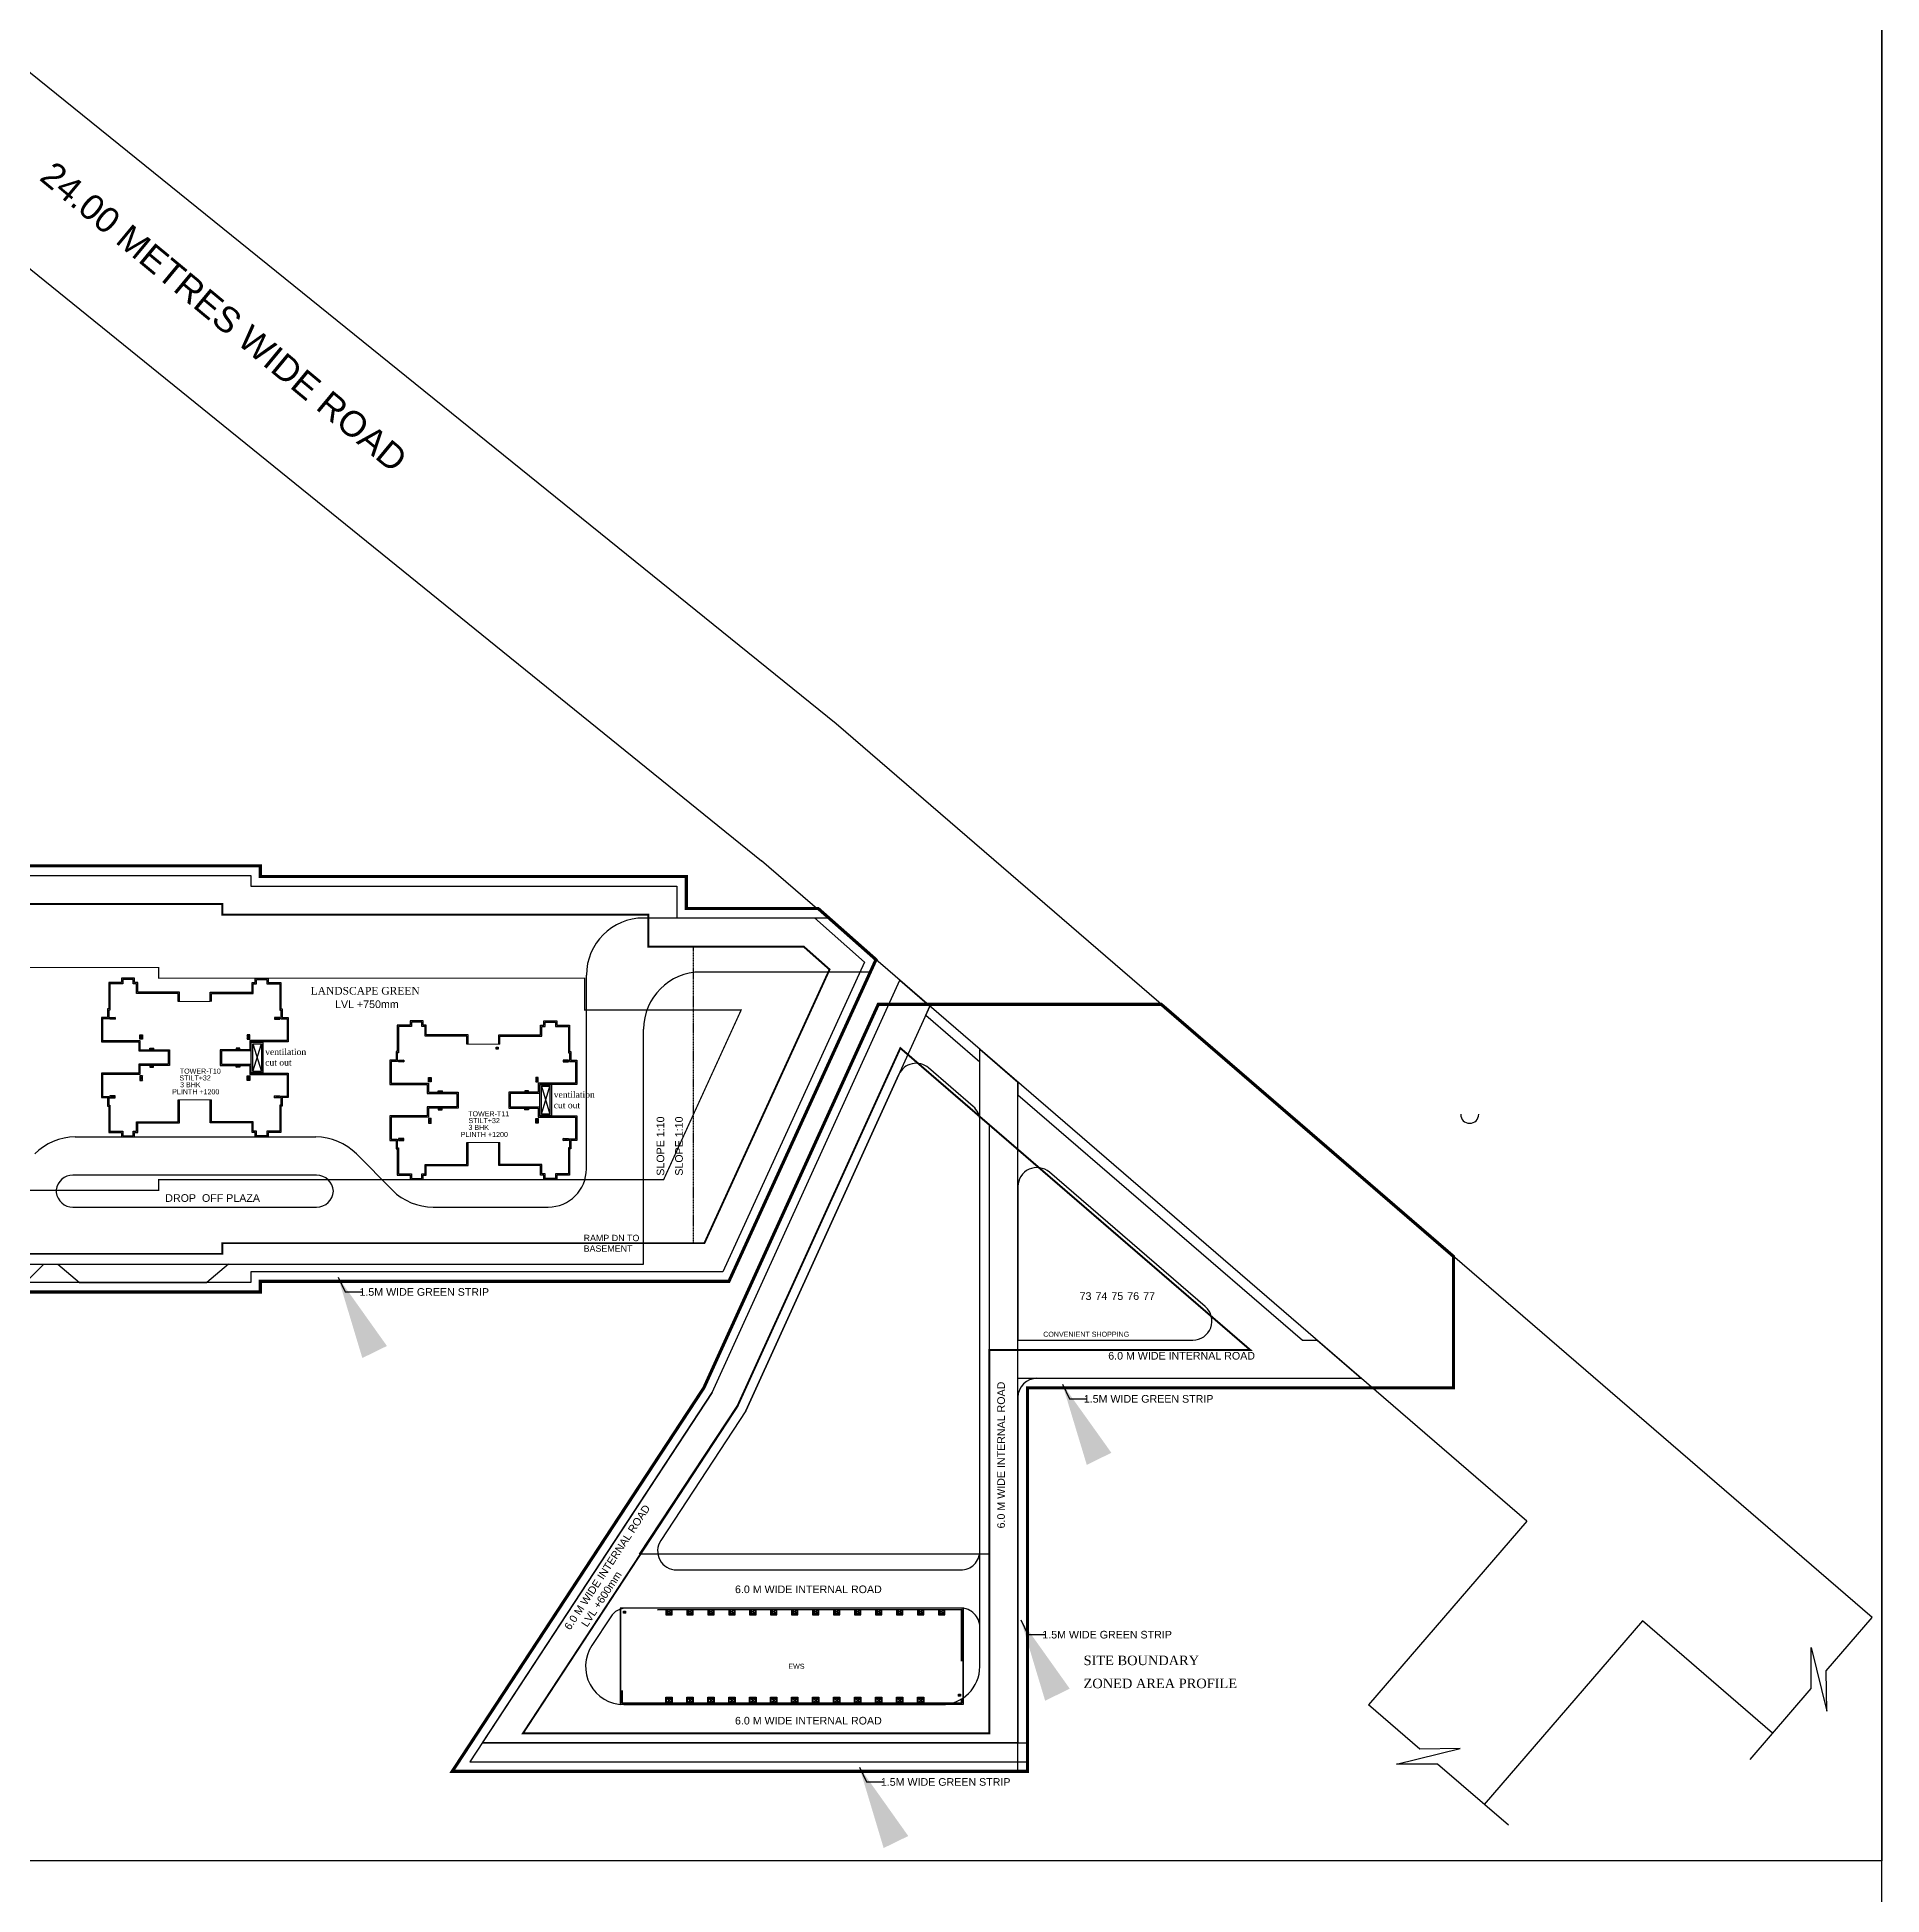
# Model space of a CAD drawing. Header units: millimetres. Extents: x 2061841 to 105821645, y -77612 to 48520811.
# Drawn here: x 105590757 to 105597401, y 48453872 to 48460561 of the extents above; entities that cross this region are included whole.
import ezdxf

# ---------------------------------------------------------------- set-up
doc = ezdxf.new("R2010")
doc.units = ezdxf.units.MM
doc.header["$LTSCALE"] = 10
doc.header["$MEASUREMENT"] = 0
for name, pattern in [('CENTER', [2, 1.25, -0.25, 0.25, -0.25]), ('DASHDOT', [1, 0.5, -0.25, 0, -0.25]), ('HIDDEN', [0.375, 0.25, -0.125])]:
    doc.linetypes.add(name, pattern=pattern)
for name, color, linetype in [('AC-GRND', 1, 'Continuous'), ('BORDER', 5, 'Continuous'), ('DIM', 8, 'Continuous'), ('S-OPENING', 6, 'Continuous'), ('SHEET-TEXT', 7, 'Continuous')]:
    doc.layers.add(name, color=color, linetype=linetype)
doc.layers.add('S-STRCOL HATCH', color=33, linetype='Continuous', lineweight=9)
doc.styles.add('ARIAL', font='arial.ttf')
doc.styles.add('Century', font='swiss.ttf')
doc.styles.add('DIM', font='arial.ttf')
doc.styles.add('Times', font='times.ttf')
doc.dimstyles.new('Dim-0300', dxfattribs={"dimscale": 300, "dimtxt": 1.5, "dimasz": 1, "dimexe": 0.75, "dimexo": 0.5, "dimgap": 0.75, "dimtad": 1, "dimdec": 0, "dimzin": 1, "dimdsep": 46, "dimtxsty": 'DIM', "dimblk": 'ARCHTICK', "dimcen": 2, "dimdle": 0.75, "dimclrd": 54, "dimclre": 54, "dimclrt": 256, "dimazin": 2, "dimtfac": 1, "dimtdec": 0, "dimtix": 1, "dimtmove": 0, "dimatfit": 3, "dimfxl": 1, "dimlwd": -1, "dimlwe": -1, "dimarcsym": 0})

# ---------------------------------------------------------------- blocks, each defined once
blk = doc.blocks.new('_ArchTick')
at = {"color": 0, "linetype": 'ByBlock', "const_width": 0.15}
blk.add_lwpolyline([(-0.5, -0.5), (0.5, 0.5)], dxfattribs=at)
blk = doc.blocks.new('A$C82ecaa04')
at = {"layer": 'AC-GRND', "color": 2, "linetype": 'HIDDEN', "ltscale": 5}
blk.add_lwpolyline([(91225, -240684), (225330, -240684), (225330, -242360), (292382, -242360), (292382, -247425), (299453, -247388), (299453, -294059), (225330, -294059), (225330, -295735), (47713, -295734)], dxfattribs=at)
blk = doc.blocks.new('TOWER-A TYPICAL FLOOR FRAMING PLAN N')
at = {"layer": 'SHEET-TEXT'}
h = blk.add_hatch(color=256, dxfattribs=at)
edge = h.paths.add_edge_path()
edge.add_arc((102829414, 48554935.2), 0.801, 92.48721, 182.48721)
edge.add_ellipse((102829414, 48554935.2), major_axis=(0.541, 0.59), ratio=1, start_angle=135, end_angle=212.21748)
edge.add_arc((102829413.9, 48554934.8), 0.392, 265.54161, 422.83696)
edge.add_arc((102829414.3, 48554935.6), 0.503, 128.57536, 244.9907, ccw=False)
h = blk.add_hatch(color=256, dxfattribs=at)
edge = h.paths.add_edge_path()
edge.add_arc((102829871.8, 48552904.1), 0.801, 92.48721, 182.48721)
edge.add_ellipse((102829871.8, 48552904.1), major_axis=(0.541, 0.59), ratio=1, start_angle=135, end_angle=212.21748)
edge.add_arc((102829871.7, 48552903.7), 0.392, 265.54161, 422.83696)
edge.add_arc((102829872.1, 48552904.5), 0.503, 128.57536, 244.9907, ccw=False)
h = blk.add_hatch(color=256, dxfattribs=at)
edge = h.paths.add_edge_path()
edge.add_arc((102831079.3, 48552605.1), 0.801, 272.48721, 362.48721)
edge.add_ellipse((102831079.3, 48552605.1), major_axis=(-0.541, -0.59), ratio=1, start_angle=135, end_angle=212.21748)
edge.add_arc((102831079.4, 48552605.5), 0.392, 85.54161, 242.83696)
edge.add_arc((102831079, 48552604.6), 0.503, -51.42464, 64.9907, ccw=False)
at = {"layer": 'BORDER', "elevation": 101.1}
blk.add_lwpolyline([(102750300.6, 48502974.5), (102834400.6, 48502974.5), (102834400.6, 48562374.5), (102750300.6, 48562374.5)], close=True, dxfattribs=at)
at = {"layer": 'BORDER', "color": 5, "elevation": 101.1}
blk.add_lwpolyline([(102822900.6, 48561107.5), (102834400.6, 48561107.5), (102834400.6, 48552009), (102822900.6, 48552009)], close=True, dxfattribs=at)
at = {"layer": 'DIM'}
for p, q in [((102834200.5, 48552693.3, 101.1), (102834365.5, 48552885, 101.1)), ((102833055.7, 48552137.3, 101.1), (102832800.5, 48552356.9, 101.1))]:
    blk.add_line(p, q, dxfattribs=at)
at = {"layer": 'S-STRCOL HATCH'}
for p, q in [((102828265.5, 48555102.9, 101.1), (102828380, 48555102.9, 101.1)), ((102829423.9, 48554949.3, 101.1), (102829304.9, 48554949.3, 101.1)), ((102828384.5, 48554749.4, 101.1), (102828265.5, 48554749.4, 101.1)), ((102829304.9, 48554595.7, 101.1), (102829423.9, 48554595.7, 101.1))]:
    blk.add_line(p, q, dxfattribs=at)
at = {"layer": 'SHEET-TEXT', "color": 8}
for p, q in [((102829941.2, 48555404.1, 101.1), (102830604.2, 48555404.1, 101.1)), ((102829735.3, 48554500.3, 101.1), (102829735.3, 48555198.1, 101.1)), ((102830147.2, 48555209.6, 101.1), (102830752.7, 48555209.6, 101.1)), ((102830147.2, 48555209.6, 101.1), (102830752.7, 48555209.6, 101.1)), ((102830188.4, 48553695.7, 101.1), (102830863.7, 48555180.2, 101.1)), ((102830188.4, 48553695.7, 101.1), (102830863.7, 48555180.2, 101.1)), ((102830863.7, 48555180.2, 101.1), (102830972, 48555086.8, 101.1)), ((102830972, 48555086.8, 101.1), (102830309, 48553629.2, 101.1)), ((102830786.4, 48555093.2, 101.1), (102830964.6, 48555093.2, 101.1)), ((102830957.2, 48555054.2, 101.1), (102830972, 48555086.8, 101.1)), ((102830957.2, 48555054.2, 101.1), (102831151.9, 48554886.3, 101.1)), ((102830957.2, 48555054.2, 101.1), (102831151.9, 48554886.3, 101.1)), ((102829941.2, 48554157.1, 101.1), (102829941.2, 48555003.6, 101.1)), ((102831151.9, 48554886.3, 101.1), (102831151.9, 48554931.6, 101.1)), ((102831151.9, 48554931.6, 101.1), (102831289.2, 48554813.2, 101.1)), ((102831151.9, 48552709, 101.1), (102831151.9, 48554931.6, 101.1)), ((102830860, 48554840.6, 101.1), (102830309, 48553629.2, 101.1)), ((102830309, 48553629.2, 101.1), (102830860, 48554840.6, 101.1)), ((102831128.1, 48554725.5, 101.1), (102830967.4, 48554864.2, 101.1)), ((102831289.2, 48554813.2, 101.1), (102831289.2, 48554767.8, 101.1)), ((102831289.2, 48552331.4, 101.1), (102831289.2, 48554813.2, 101.1)), ((102831289.2, 48554767.8, 101.1), (102832314, 48553883.9, 101.1)), ((102827894.4, 48554615.5, 101.1), (102828760.8, 48554615.5, 101.1)), ((102828907, 48554554.6, 101.1), (102829036.7, 48554423.9, 101.1)), ((102829182.9, 48554363, 101.1), (102829598, 48554363, 101.1)), ((102825177.5, 48554157.1, 101.1), (102828446, 48554157.1, 101.1)), ((102827780.8, 48554157.1, 101.1), (102827715.6, 48554091.8, 101.1)), ((102827780.8, 48554157.1, 101.1), (102827831.8, 48554157.1, 101.1)), ((102827831.8, 48554157.1, 101.1), (102827910.1, 48554091.8, 101.1)), ((102828446, 48554157.1, 101.1), (102828367.7, 48554091.8, 101.1)), ((102828446, 48554157.1, 101.1), (102829941.2, 48554157.1, 101.1)), ((102827910.1, 48554091.8, 101.1), (102828367.7, 48554091.8, 101.1)), ((102832314, 48553883.9, 101.1), (102832366.5, 48553883.9, 101.1)), ((102832366.5, 48553883.9, 101.1), (102832525.7, 48553746.6, 101.1)), ((102831289.2, 48553746.6, 101.1), (102832525.7, 48553746.6, 101.1)), ((102831357.9, 48553746.6, 101.1), (102832525.7, 48553746.6, 101.1)), ((102830188.4, 48553695.7, 101.1), (102829315.8, 48552365.8, 101.1)), ((102829360.8, 48552434.4, 101.1), (102830188.4, 48553695.7, 101.1)), ((102831289.2, 48553678, 101.1), (102831289.2, 48552434.4, 101.1)), ((102829869.4, 48552571.7, 101.1), (102831014.7, 48552571.7, 101.1)), ((102829869.4, 48552571.7, 101.1), (102831014.7, 48552571.7, 101.1)), ((102831289.2, 48552434.4, 101.1), (102829360.8, 48552434.4, 101.1)), ((102829360.8, 48552434.4, 101.1), (102831323.6, 48552434.4, 101.1)), ((102829315.8, 48552365.8, 101.1), (102831323.4, 48552365.7, 101.1)), ((102829252.2, 48552331.4, 101.1), (102831323.4, 48552331.4, 101.1))]:
    blk.add_line(p, q, dxfattribs=at)
at = {"layer": 'SHEET-TEXT', "ltscale": 50}
for p, q in [((102828019.3, 48555046.2, 101.1), (102828038.4, 48555039.3, 101.1)), ((102828038.4, 48555046.2, 101.1), (102828019.3, 48555039.3, 101.1)), ((102828630.7, 48555046.2, 101.1), (102828611.6, 48555039.3, 101.1)), ((102828611.6, 48555046.2, 101.1), (102828630.7, 48555039.3, 101.1)), ((102828136.6, 48554967.2, 101.1), (102828127.4, 48554983.8, 101.1)), ((102828127.4, 48554967.2, 101.1), (102828136.6, 48554983.8, 101.1)), ((102828513.5, 48554967.2, 101.1), (102828522.6, 48554983.8, 101.1)), ((102828522.6, 48554967.2, 101.1), (102828513.5, 48554983.8, 101.1)), ((102828162.6, 48554935.7, 101.1), (102828176.3, 48554931.1, 101.1)), ((102828176.3, 48554935.7, 101.1), (102828162.6, 48554931.1, 101.1)), ((102828487.5, 48554935.7, 101.1), (102828473.8, 48554931.1, 101.1)), ((102828473.8, 48554935.7, 101.1), (102828487.5, 48554931.1, 101.1)), ((102828162.6, 48554867.5, 101.1), (102828176.3, 48554872.1, 101.1)), ((102828176.3, 48554867.5, 101.1), (102828162.6, 48554872.1, 101.1)), ((102828487.5, 48554867.5, 101.1), (102828473.8, 48554872.1, 101.1)), ((102828473.8, 48554867.5, 101.1), (102828487.5, 48554872.1, 101.1)), ((102829058.6, 48554892.5, 101.1), (102829077.8, 48554885.7, 101.1)), ((102829077.8, 48554892.5, 101.1), (102829058.6, 48554885.7, 101.1)), ((102829670.1, 48554892.5, 101.1), (102829651, 48554885.7, 101.1)), ((102829651, 48554892.5, 101.1), (102829670.1, 48554885.7, 101.1)), ((102828136.6, 48554835.9, 101.1), (102828127.4, 48554819.3, 101.1)), ((102828127.4, 48554835.9, 101.1), (102828136.6, 48554819.3, 101.1)), ((102828513.5, 48554835.9, 101.1), (102828522.6, 48554819.3, 101.1)), ((102828522.6, 48554835.9, 101.1), (102828513.5, 48554819.3, 101.1)), ((102829175.9, 48554813.6, 101.1), (102829166.8, 48554830.2, 101.1)), ((102829166.8, 48554813.6, 101.1), (102829175.9, 48554830.2, 101.1)), ((102829201.9, 48554782, 101.1), (102829215.6, 48554777.4, 101.1)), ((102829215.6, 48554782, 101.1), (102829201.9, 48554777.4, 101.1)), ((102829526.8, 48554782, 101.1), (102829513.1, 48554777.4, 101.1)), ((102829513.1, 48554782, 101.1), (102829526.8, 48554777.4, 101.1)), ((102829552.8, 48554813.6, 101.1), (102829561.9, 48554830.2, 101.1)), ((102829561.9, 48554813.6, 101.1), (102829552.8, 48554830.2, 101.1)), ((102828019.3, 48554757, 101.1), (102828038.4, 48554763.8, 101.1)), ((102828038.4, 48554757, 101.1), (102828019.3, 48554763.8, 101.1)), ((102828630.7, 48554757, 101.1), (102828611.6, 48554763.8, 101.1)), ((102828611.6, 48554757, 101.1), (102828630.7, 48554763.8, 101.1)), ((102829201.9, 48554713.8, 101.1), (102829215.6, 48554718.4, 101.1)), ((102829215.6, 48554713.8, 101.1), (102829201.9, 48554718.4, 101.1)), ((102829526.8, 48554713.8, 101.1), (102829513.1, 48554718.4, 101.1)), ((102829513.1, 48554713.8, 101.1), (102829526.8, 48554718.4, 101.1)), ((102829175.9, 48554682.2, 101.1), (102829166.8, 48554665.6, 101.1)), ((102829166.8, 48554682.2, 101.1), (102829175.9, 48554665.6, 101.1)), ((102829552.8, 48554682.2, 101.1), (102829561.9, 48554665.6, 101.1)), ((102829561.9, 48554682.2, 101.1), (102829552.8, 48554665.6, 101.1)), ((102829058.6, 48554603.3, 101.1), (102829077.8, 48554610.2, 101.1)), ((102829077.8, 48554603.3, 101.1), (102829058.6, 48554610.2, 101.1)), ((102829670.1, 48554603.3, 101.1), (102829651, 48554610.2, 101.1)), ((102829651, 48554603.3, 101.1), (102829670.1, 48554610.2, 101.1)), ((102830023.4, 48552913.3, 101.1), (102830041.7, 48552899.4, 101.1)), ((102830041.7, 48552913.3, 101.1), (102830023.4, 48552899.4, 101.1)), ((102830098.9, 48552913.3, 101.1), (102830117.2, 48552899.4, 101.1)), ((102830117.2, 48552913.3, 101.1), (102830098.9, 48552899.4, 101.1)), ((102830174.4, 48552913.3, 101.1), (102830192.7, 48552899.4, 101.1)), ((102830192.7, 48552913.3, 101.1), (102830174.4, 48552899.4, 101.1)), ((102830249.9, 48552913.3, 101.1), (102830268.2, 48552899.4, 101.1)), ((102830268.2, 48552913.3, 101.1), (102830249.9, 48552899.4, 101.1)), ((102830325.4, 48552913.3, 101.1), (102830343.7, 48552899.4, 101.1)), ((102830343.7, 48552913.3, 101.1), (102830325.4, 48552899.4, 101.1)), ((102830400.9, 48552913.3, 101.1), (102830419.2, 48552899.4, 101.1)), ((102830419.2, 48552913.3, 101.1), (102830400.9, 48552899.4, 101.1)), ((102830476.4, 48552913.3, 101.1), (102830494.7, 48552899.4, 101.1)), ((102830494.7, 48552913.3, 101.1), (102830476.4, 48552899.4, 101.1)), ((102830551.9, 48552913.3, 101.1), (102830570.2, 48552899.4, 101.1)), ((102830570.2, 48552913.3, 101.1), (102830551.9, 48552899.4, 101.1)), ((102830627.5, 48552913.3, 101.1), (102830645.8, 48552899.4, 101.1)), ((102830645.8, 48552913.3, 101.1), (102830627.5, 48552899.4, 101.1)), ((102830703, 48552913.3, 101.1), (102830721.3, 48552899.4, 101.1)), ((102830721.3, 48552913.3, 101.1), (102830703, 48552899.4, 101.1)), ((102830778.5, 48552913.3, 101.1), (102830796.8, 48552899.4, 101.1)), ((102830796.8, 48552913.3, 101.1), (102830778.5, 48552899.4, 101.1)), ((102830854, 48552913.3, 101.1), (102830872.3, 48552899.4, 101.1)), ((102830872.3, 48552913.3, 101.1), (102830854, 48552899.4, 101.1)), ((102830929.5, 48552913.3, 101.1), (102830947.8, 48552899.4, 101.1)), ((102830947.8, 48552913.3, 101.1), (102830929.5, 48552899.4, 101.1)), ((102831005, 48552913.3, 101.1), (102831023.3, 48552899.4, 101.1)), ((102831023.3, 48552913.3, 101.1), (102831005, 48552899.4, 101.1)), ((102830023.4, 48552579.7, 101.1), (102830041.7, 48552593.6, 101.1)), ((102830041.7, 48552579.7, 101.1), (102830023.4, 48552593.6, 101.1)), ((102830098.9, 48552579.7, 101.1), (102830117.2, 48552593.6, 101.1)), ((102830117.2, 48552579.7, 101.1), (102830098.9, 48552593.6, 101.1)), ((102830174.4, 48552579.7, 101.1), (102830192.7, 48552593.6, 101.1)), ((102830192.7, 48552579.7, 101.1), (102830174.4, 48552593.6, 101.1)), ((102830249.9, 48552579.7, 101.1), (102830268.2, 48552593.6, 101.1)), ((102830268.2, 48552579.7, 101.1), (102830249.9, 48552593.6, 101.1)), ((102830325.4, 48552579.7, 101.1), (102830343.7, 48552593.6, 101.1)), ((102830343.7, 48552579.7, 101.1), (102830325.4, 48552593.6, 101.1)), ((102830400.9, 48552579.7, 101.1), (102830419.2, 48552593.6, 101.1)), ((102830419.2, 48552579.7, 101.1), (102830400.9, 48552593.6, 101.1)), ((102830476.4, 48552579.7, 101.1), (102830494.7, 48552593.6, 101.1)), ((102830494.7, 48552579.7, 101.1), (102830476.4, 48552593.6, 101.1)), ((102830551.9, 48552579.7, 101.1), (102830570.2, 48552593.6, 101.1)), ((102830570.2, 48552579.7, 101.1), (102830551.9, 48552593.6, 101.1)), ((102830627.5, 48552579.7, 101.1), (102830645.8, 48552593.6, 101.1)), ((102830645.8, 48552579.7, 101.1), (102830627.5, 48552593.6, 101.1)), ((102830703, 48552579.7, 101.1), (102830721.3, 48552593.6, 101.1)), ((102830721.3, 48552579.7, 101.1), (102830703, 48552593.6, 101.1)), ((102830778.5, 48552579.7, 101.1), (102830796.8, 48552593.6, 101.1)), ((102830796.8, 48552579.7, 101.1), (102830778.5, 48552593.6, 101.1)), ((102830854, 48552579.7, 101.1), (102830872.3, 48552593.6, 101.1)), ((102830872.3, 48552579.7, 101.1), (102830854, 48552593.6, 101.1)), ((102830929.5, 48552579.7, 101.1), (102830947.8, 48552593.6, 101.1)), ((102830947.8, 48552579.7, 101.1), (102830929.5, 48552593.6, 101.1))]:
    blk.add_line(p, q, dxfattribs=at)
at = {"layer": 'SHEET-TEXT'}
for p, q in [((102828533.6, 48554851.3, 101.1), (102828564.6, 48554951.5, 101.1)), ((102828533.6, 48554951.5, 101.1), (102828564.6, 48554851.3, 101.1)), ((102829410.4, 48554931.6, 101.1), (102829410.4, 48554938.8, 101.1)), ((102829410.4, 48554938.8, 101.1), (102829417.7, 48554938.8, 101.1)), ((102829410.4, 48554938.8, 101.1), (102829413.4, 48554935.8, 101.1)), ((102829413.4, 48554934.5, 101.1), (102829410.4, 48554931.6, 101.1)), ((102829417.7, 48554931.6, 101.1), (102829410.4, 48554931.6, 101.1)), ((102829417.7, 48554938.8, 101.1), (102829414.7, 48554935.8, 101.1)), ((102829414.7, 48554934.5, 101.1), (102829417.7, 48554931.6, 101.1)), ((102829417.7, 48554938.8, 101.1), (102829417.7, 48554931.6, 101.1)), ((102829572.9, 48554697.6, 101.1), (102829603.9, 48554797.9, 101.1)), ((102829572.9, 48554797.9, 101.1), (102829603.9, 48554697.6, 101.1)), ((102829868.2, 48552900.5, 101.1), (102829868.2, 48552907.7, 101.1)), ((102829868.2, 48552907.7, 101.1), (102829875.4, 48552907.7, 101.1)), ((102829868.2, 48552907.7, 101.1), (102829871.2, 48552904.8, 101.1)), ((102829871.2, 48552903.5, 101.1), (102829868.2, 48552900.5, 101.1)), ((102829875.4, 48552900.5, 101.1), (102829868.2, 48552900.5, 101.1)), ((102829875.4, 48552907.7, 101.1), (102829872.4, 48552904.8, 101.1)), ((102829872.4, 48552903.5, 101.1), (102829875.4, 48552900.5, 101.1)), ((102829875.4, 48552907.7, 101.1), (102829875.4, 48552900.5, 101.1)), ((102831075.7, 48552601.4, 101.1), (102831075.7, 48552608.7, 101.1)), ((102831075.7, 48552608.7, 101.1), (102831082.9, 48552608.7, 101.1)), ((102831078.7, 48552605.7, 101.1), (102831075.7, 48552608.7, 101.1)), ((102831075.7, 48552601.4, 101.1), (102831078.7, 48552604.4, 101.1)), ((102831082.9, 48552601.4, 101.1), (102831075.7, 48552601.4, 101.1)), ((102831079.9, 48552605.7, 101.1), (102831082.9, 48552608.7, 101.1)), ((102831082.9, 48552601.4, 101.1), (102831079.9, 48552604.4, 101.1)), ((102831082.9, 48552608.7, 101.1), (102831082.9, 48552601.4, 101.1)), ((102832736.9, 48552411.6, 101.1), (102832551.9, 48552570.7, 101.1)), ((102833926.2, 48552374.4, 101.1), (102834145.8, 48552629.6, 101.1))]:
    blk.add_line(p, q, dxfattribs=at)
at = {"layer": 'SHEET-TEXT', "linetype": 'CENTER', "ltscale": 3, "const_width": 11.4, "elevation": 101.1}
blk.add_lwpolyline([(102825492.2, 48555591.8), (102828560.9, 48555591.8), (102828560.9, 48555553.5), (102830095.2, 48555553.5), (102830095.2, 48555438.4), (102830569.7, 48555438.4), (102830778.1, 48555254.1), (102830248.5, 48554095.9), (102828560.9, 48554095.9), (102828560.9, 48554057.5), (102824238.2, 48554057.5)], dxfattribs=at)
at = {"layer": 'SHEET-TEXT', "color": 8, "elevation": 101.1}
for points in [[(102824016.5, 48554290.8), (102823992.3, 48554311.4), (102823992.3, 48559615.4), (102823301.8, 48559615.4), (102823301.8, 48560927.6), (102824018.6, 48560927.6), (102824575.7, 48560438.5), (102824575.7, 48559546.7), (102825591.6, 48559546.7), (102826723.7, 48558552.9), (102826723.7, 48556853.6), (102825457.9, 48556853.6), (102825457.9, 48555557.5), (102828526.5, 48555557.5), (102828526.5, 48555519.1), (102830060.9, 48555519.1), (102830060.9, 48555404.1), (102830556.7, 48555404.1), (102830736.3, 48555245.2), (102830226.4, 48554130.2), (102828526.6, 48554130.2), (102828526.6, 48554091.8), (102824250.8, 48554091.8), (102824235.6, 48554104.7)], [(102831086.2, 48552728.2), (102831086.2, 48552913.3), (102829990.8, 48552912.2)], [(102829863.8, 48552622.9), (102829863.8, 48552578.5), (102831086.2, 48552579.7), (102831086.2, 48552593.6)]]:
    blk.add_lwpolyline(points, dxfattribs=at)
at = {"layer": 'SHEET-TEXT', "color": 8, "linetype": 'DASHDOT', "ltscale": 5, "const_width": 6.86, "elevation": 101.1}
blk.add_lwpolyline([(102829957.9, 48555416.2), (102828423.6, 48555416.2), (102828423.6, 48555454.5), (102825355, 48555454.5), (102825355, 48556956.6), (102826620.8, 48556956.6), (102826620.8, 48558445.4), (102825483.5, 48559443.8), (102824472.7, 48559443.8), (102824472.7, 48560331), (102823910.4, 48560824.6), (102823404.8, 48560824.6), (102823404.8, 48559718.3), (102824095.2, 48559718.3), (102824095.2, 48554419.1), (102824359.3, 48554194.8), (102828423.6, 48554194.8), (102828423.6, 48554233.2), (102830160.1, 48554233.2), (102830610.9, 48555218.6), (102830517.7, 48555301.1), (102829957.9, 48555301.1)], close=True, dxfattribs=at)
at = {"layer": 'SHEET-TEXT', "color": 8, "linetype": 'HIDDEN', "ltscale": 10, "const_width": 4.58, "elevation": 101.1}
blk.add_lwpolyline([(102826391.9, 48558402.6), (102826391.9, 48557185.4), (102825126.1, 48557185.4), (102825126.1, 48555225.7), (102828194.8, 48555225.7), (102828194.8, 48555187.3), (102829729.1, 48555187.3), (102829729.1, 48555072.3), (102830292.3, 48555072.3), (102830013.3, 48554462), (102828194.8, 48554462), (102828194.8, 48554423.6), (102824372.7, 48554423.6), (102824324.1, 48554464.9), (102824324.1, 48559214.9), (102825466.6, 48559214.9)], close=True, dxfattribs=at)
at = {"layer": 'SHEET-TEXT', "ltscale": 51, "elevation": 101.1}
for points in [[(102830634.1, 48556103.5), (102827701.6, 48558470.9)], [(102827343.4, 48558054.6), (102830365.8, 48555609.7)], [(102834365.5, 48552885), (102830634.1, 48556103.5)], [(102833122.3, 48553232.1), (102830365.8, 48555609.7)], [(102833122.3, 48553232.1), (102832551.9, 48552570.7)], [(102833538.8, 48552872.8), (102832968.9, 48552212.1)], [(102834007.3, 48552468.7), (102833538.8, 48552872.8)]]:
    blk.add_lwpolyline(points, dxfattribs=at)
at = {"layer": 'SHEET-TEXT', "ltscale": 0.5, "elevation": 101.1}
for points in [[(102828270.1, 48555102.9), (102828270.1, 48555137.1), (102828119.2, 48555137.1), (102828119.2, 48555171.5), (102828107.8, 48555171.5), (102828107.8, 48555187.5), (102828060.9, 48555187.5), (102828060.9, 48555171.5), (102828014.8, 48555171.5), (102828014.8, 48555077.1), (102828010.2, 48555077.1), (102828010.2, 48555046.1), (102827988.4, 48555046.1), (102827988.4, 48554958.1), (102828122.9, 48554958.1), (102828122.9, 48554925.4), (102828228.9, 48554925.4), (102828228.9, 48554901.6), (102828228.9, 48554877.8), (102828122.9, 48554877.8), (102828122.9, 48554845.1), (102827988.4, 48554845.1), (102827988.4, 48554757.1), (102828010.2, 48554757.1), (102828010.2, 48554726.1), (102828014.8, 48554726.1), (102828014.8, 48554631.7), (102828060.9, 48554631.7), (102828060.9, 48554615.7), (102828107.8, 48554615.7), (102828107.8, 48554631.7), (102828119.2, 48554631.7), (102828119.2, 48554666), (102828270.1, 48554666), (102828270.1, 48554749.4)], [(102828265.5, 48555102.9), (102828265.5, 48555132.6), (102828114.6, 48555132.6), (102828114.6, 48555166.9), (102828103.2, 48555166.9), (102828103.2, 48555182.9), (102828065.4, 48555182.9), (102828065.4, 48555166.9), (102828019.3, 48555166.9), (102828019.3, 48555072.5), (102828014.8, 48555072.5), (102828014.8, 48555041.5), (102827993, 48555041.5), (102827993, 48554962.7), (102828127.4, 48554962.7), (102828127.4, 48554929.9), (102828233.5, 48554929.9), (102828233.5, 48554901.6), (102828233.5, 48554873.2), (102828127.4, 48554873.2), (102828127.4, 48554840.5), (102827993, 48554840.5), (102827993, 48554761.6), (102828014.8, 48554761.6), (102828014.8, 48554730.6), (102828019.3, 48554730.6), (102828019.3, 48554636.3), (102828065.4, 48554636.3), (102828065.4, 48554620.2), (102828103.2, 48554620.2), (102828103.2, 48554636.3), (102828114.6, 48554636.3), (102828114.6, 48554670.6), (102828265.5, 48554670.6), (102828265.5, 48554749.4)], [(102828380, 48555102.9), (102828380, 48555137.1), (102828530.9, 48555137.1), (102828530.9, 48555171.5), (102828542.3, 48555171.5), (102828542.3, 48555187.5), (102828589.2, 48555187.5), (102828589.2, 48555171.5), (102828635.3, 48555171.5), (102828635.3, 48555077.1), (102828639.9, 48555077.1), (102828639.9, 48555046.1), (102828661.6, 48555046.1), (102828661.6, 48554958.1), (102828527.2, 48554958.1), (102828527.2, 48554925.4), (102828421.1, 48554925.4), (102828421.1, 48554901.6), (102828421.1, 48554877.8), (102828527.2, 48554877.8), (102828527.2, 48554845.1), (102828661.6, 48554845.1), (102828661.6, 48554757.1), (102828639.9, 48554757.1), (102828639.9, 48554726.1), (102828635.3, 48554726.1), (102828635.3, 48554631.7), (102828589.2, 48554631.7), (102828589.2, 48554615.7), (102828542.3, 48554615.7), (102828542.3, 48554631.7), (102828530.9, 48554631.7), (102828530.9, 48554666), (102828380, 48554666), (102828380, 48554749.4)], [(102828384.5, 48555102.9), (102828384.5, 48555132.6), (102828535.4, 48555132.6), (102828535.4, 48555166.9), (102828546.9, 48555166.9), (102828546.9, 48555182.9), (102828584.6, 48555182.9), (102828584.6, 48555166.9), (102828630.7, 48555166.9), (102828630.7, 48555072.5), (102828635.3, 48555072.5), (102828635.3, 48555041.5), (102828657.1, 48555041.5), (102828657.1, 48554962.7), (102828522.6, 48554962.7), (102828522.6, 48554929.9), (102828416.6, 48554929.9), (102828416.6, 48554901.6), (102828416.6, 48554873.2), (102828522.6, 48554873.2), (102828522.6, 48554840.5), (102828657.1, 48554840.5), (102828657.1, 48554761.6), (102828635.3, 48554761.6), (102828635.3, 48554730.6), (102828630.7, 48554730.6), (102828630.7, 48554636.3), (102828584.6, 48554636.3), (102828584.6, 48554620.2), (102828546.9, 48554620.2), (102828546.9, 48554636.3), (102828535.4, 48554636.3), (102828535.4, 48554670.6), (102828384.5, 48554670.6), (102828384.5, 48554749.4)], [(102829309.4, 48554949.3), (102829309.4, 48554983.5), (102829158.5, 48554983.5), (102829158.5, 48555017.8), (102829147.1, 48555017.8), (102829147.1, 48555033.8), (102829100.2, 48555033.8), (102829100.2, 48555017.8), (102829054.1, 48555017.8), (102829054.1, 48554923.4), (102829049.5, 48554923.4), (102829049.5, 48554892.4), (102829027.8, 48554892.4), (102829027.8, 48554804.4), (102829162.2, 48554804.4), (102829162.2, 48554771.7), (102829268.3, 48554771.7), (102829268.3, 48554747.9), (102829268.3, 48554724.1), (102829162.2, 48554724.1), (102829162.2, 48554691.4), (102829027.8, 48554691.4), (102829027.8, 48554603.4), (102829049.5, 48554603.4), (102829049.5, 48554572.4), (102829054.1, 48554572.4), (102829054.1, 48554478), (102829100.2, 48554478), (102829100.2, 48554462), (102829147.1, 48554462), (102829147.1, 48554478), (102829158.5, 48554478), (102829158.5, 48554512.3), (102829309.4, 48554512.3), (102829309.4, 48554595.7)], [(102829304.9, 48554949.3), (102829304.9, 48554978.9), (102829154, 48554978.9), (102829154, 48555013.2), (102829142.5, 48555013.2), (102829142.5, 48555029.2), (102829104.8, 48555029.2), (102829104.8, 48555013.2), (102829058.6, 48555013.2), (102829058.6, 48554918.8), (102829054.1, 48554918.8), (102829054.1, 48554887.8), (102829032.3, 48554887.8), (102829032.3, 48554809), (102829166.8, 48554809), (102829166.8, 48554776.3), (102829272.8, 48554776.3), (102829272.8, 48554747.9), (102829272.8, 48554719.5), (102829166.8, 48554719.5), (102829166.8, 48554686.8), (102829032.3, 48554686.8), (102829032.3, 48554608), (102829054.1, 48554608), (102829054.1, 48554577), (102829058.6, 48554577), (102829058.6, 48554482.6), (102829104.8, 48554482.6), (102829104.8, 48554466.6), (102829142.5, 48554466.6), (102829142.5, 48554482.6), (102829154, 48554482.6), (102829154, 48554516.9), (102829304.9, 48554516.9), (102829304.9, 48554595.7)], [(102829419.3, 48554949.3), (102829419.3, 48554983.5), (102829570.2, 48554983.5), (102829570.2, 48555017.8), (102829581.6, 48555017.8), (102829581.6, 48555033.8), (102829628.5, 48555033.8), (102829628.5, 48555017.8), (102829674.6, 48555017.8), (102829674.6, 48554923.4), (102829679.2, 48554923.4), (102829679.2, 48554892.4), (102829701, 48554892.4), (102829701, 48554804.4), (102829566.5, 48554804.4), (102829566.5, 48554771.7), (102829460.5, 48554771.7), (102829460.5, 48554747.9), (102829460.5, 48554724.1), (102829566.5, 48554724.1), (102829566.5, 48554691.4), (102829701, 48554691.4), (102829701, 48554603.4), (102829679.2, 48554603.4), (102829679.2, 48554572.4), (102829674.6, 48554572.4), (102829674.6, 48554478), (102829628.5, 48554478), (102829628.5, 48554462), (102829581.6, 48554462), (102829581.6, 48554478), (102829570.2, 48554478), (102829570.2, 48554512.3), (102829419.3, 48554512.3), (102829419.3, 48554595.7)], [(102829423.9, 48554949.3), (102829423.9, 48554978.9), (102829574.8, 48554978.9), (102829574.8, 48555013.2), (102829586.2, 48555013.2), (102829586.2, 48555029.2), (102829624, 48555029.2), (102829624, 48555013.2), (102829670.1, 48555013.2), (102829670.1, 48554918.8), (102829674.6, 48554918.8), (102829674.6, 48554887.8), (102829696.4, 48554887.8), (102829696.4, 48554809), (102829561.9, 48554809), (102829561.9, 48554776.3), (102829455.9, 48554776.3), (102829455.9, 48554747.9), (102829455.9, 48554719.5), (102829561.9, 48554719.5), (102829561.9, 48554686.8), (102829696.4, 48554686.8), (102829696.4, 48554608), (102829674.6, 48554608), (102829674.6, 48554577), (102829670.1, 48554577), (102829670.1, 48554482.6), (102829624, 48554482.6), (102829624, 48554466.6), (102829586.2, 48554466.6), (102829586.2, 48554482.6), (102829574.8, 48554482.6), (102829574.8, 48554516.9), (102829423.9, 48554516.9), (102829423.9, 48554595.7)], [(102831087.4, 48552728.2), (102831087.4, 48552914.5), (102829990.8, 48552913.3)], [(102829862.7, 48552622.9), (102829862.7, 48552577.4), (102831087.4, 48552578.5), (102831087.4, 48552593.6)]]:
    blk.add_lwpolyline(points, dxfattribs=at)
at = {"layer": 'SHEET-TEXT', "ltscale": 50, "elevation": 101.1}
for points in [[(102828019.3, 48555046.2), (102828038.4, 48555046.2), (102828038.4, 48555039.3), (102828019.3, 48555039.3)], [(102828630.7, 48555046.2), (102828611.6, 48555046.2), (102828611.6, 48555039.3), (102828630.7, 48555039.3)], [(102828127.4, 48554983.8), (102828136.6, 48554983.8), (102828136.6, 48554967.2), (102828127.4, 48554967.2)], [(102828522.6, 48554983.8), (102828513.5, 48554983.8), (102828513.5, 48554967.2), (102828522.6, 48554967.2)], [(102828162.6, 48554935.7), (102828176.3, 48554935.7), (102828176.3, 48554931.1), (102828162.6, 48554931.1)], [(102828487.5, 48554935.7), (102828473.8, 48554935.7), (102828473.8, 48554931.1), (102828487.5, 48554931.1)], [(102828162.6, 48554867.5), (102828176.3, 48554867.5), (102828176.3, 48554872.1), (102828162.6, 48554872.1)], [(102828487.5, 48554867.5), (102828473.8, 48554867.5), (102828473.8, 48554872.1), (102828487.5, 48554872.1)], [(102829058.6, 48554892.5), (102829077.8, 48554892.5), (102829077.8, 48554885.7), (102829058.6, 48554885.7)], [(102829670.1, 48554892.5), (102829651, 48554892.5), (102829651, 48554885.7), (102829670.1, 48554885.7)], [(102828127.4, 48554819.3), (102828136.6, 48554819.3), (102828136.6, 48554835.9), (102828127.4, 48554835.9)], [(102828522.6, 48554819.3), (102828513.5, 48554819.3), (102828513.5, 48554835.9), (102828522.6, 48554835.9)], [(102829166.8, 48554830.2), (102829175.9, 48554830.2), (102829175.9, 48554813.6), (102829166.8, 48554813.6)], [(102829201.9, 48554782), (102829215.6, 48554782), (102829215.6, 48554777.4), (102829201.9, 48554777.4)], [(102829526.8, 48554782), (102829513.1, 48554782), (102829513.1, 48554777.4), (102829526.8, 48554777.4)], [(102829561.9, 48554830.2), (102829552.8, 48554830.2), (102829552.8, 48554813.6), (102829561.9, 48554813.6)], [(102828019.3, 48554757), (102828038.4, 48554757), (102828038.4, 48554763.8), (102828019.3, 48554763.8)], [(102828630.7, 48554757), (102828611.6, 48554757), (102828611.6, 48554763.8), (102828630.7, 48554763.8)], [(102829201.9, 48554713.8), (102829215.6, 48554713.8), (102829215.6, 48554718.4), (102829201.9, 48554718.4)], [(102829526.8, 48554713.8), (102829513.1, 48554713.8), (102829513.1, 48554718.4), (102829526.8, 48554718.4)], [(102829166.8, 48554665.6), (102829175.9, 48554665.6), (102829175.9, 48554682.2), (102829166.8, 48554682.2)], [(102829561.9, 48554665.6), (102829552.8, 48554665.6), (102829552.8, 48554682.2), (102829561.9, 48554682.2)], [(102829058.6, 48554603.3), (102829077.8, 48554603.3), (102829077.8, 48554610.2), (102829058.6, 48554610.2)], [(102829670.1, 48554603.3), (102829651, 48554603.3), (102829651, 48554610.2), (102829670.1, 48554610.2)], [(102830023.4, 48552899.4), (102830041.7, 48552899.4), (102830041.7, 48552913.3), (102830023.4, 48552913.3)], [(102830098.9, 48552899.4), (102830117.2, 48552899.4), (102830117.2, 48552913.3), (102830098.9, 48552913.3)], [(102830174.4, 48552899.4), (102830192.7, 48552899.4), (102830192.7, 48552913.3), (102830174.4, 48552913.3)], [(102830249.9, 48552899.4), (102830268.2, 48552899.4), (102830268.2, 48552913.3), (102830249.9, 48552913.3)], [(102830325.4, 48552899.4), (102830343.7, 48552899.4), (102830343.7, 48552913.3), (102830325.4, 48552913.3)], [(102830400.9, 48552899.4), (102830419.2, 48552899.4), (102830419.2, 48552913.3), (102830400.9, 48552913.3)], [(102830476.4, 48552899.4), (102830494.7, 48552899.4), (102830494.7, 48552913.3), (102830476.4, 48552913.3)], [(102830551.9, 48552899.4), (102830570.2, 48552899.4), (102830570.2, 48552913.3), (102830551.9, 48552913.3)], [(102830627.5, 48552899.4), (102830645.8, 48552899.4), (102830645.8, 48552913.3), (102830627.5, 48552913.3)], [(102830703, 48552899.4), (102830721.3, 48552899.4), (102830721.3, 48552913.3), (102830703, 48552913.3)], [(102830778.5, 48552899.4), (102830796.8, 48552899.4), (102830796.8, 48552913.3), (102830778.5, 48552913.3)], [(102830854, 48552899.4), (102830872.3, 48552899.4), (102830872.3, 48552913.3), (102830854, 48552913.3)], [(102830929.5, 48552899.4), (102830947.8, 48552899.4), (102830947.8, 48552913.3), (102830929.5, 48552913.3)], [(102831005, 48552899.4), (102831023.3, 48552899.4), (102831023.3, 48552913.3), (102831005, 48552913.3)], [(102830023.4, 48552593.6), (102830041.7, 48552593.6), (102830041.7, 48552579.7), (102830023.4, 48552579.7)], [(102830098.9, 48552593.6), (102830117.2, 48552593.6), (102830117.2, 48552579.7), (102830098.9, 48552579.7)], [(102830174.4, 48552593.6), (102830192.7, 48552593.6), (102830192.7, 48552579.7), (102830174.4, 48552579.7)], [(102830249.9, 48552593.6), (102830268.2, 48552593.6), (102830268.2, 48552579.7), (102830249.9, 48552579.7)], [(102830325.4, 48552593.6), (102830343.7, 48552593.6), (102830343.7, 48552579.7), (102830325.4, 48552579.7)], [(102830400.9, 48552593.6), (102830419.2, 48552593.6), (102830419.2, 48552579.7), (102830400.9, 48552579.7)], [(102830476.4, 48552593.6), (102830494.7, 48552593.6), (102830494.7, 48552579.7), (102830476.4, 48552579.7)], [(102830551.9, 48552593.6), (102830570.2, 48552593.6), (102830570.2, 48552579.7), (102830551.9, 48552579.7)], [(102830627.5, 48552593.6), (102830645.8, 48552593.6), (102830645.8, 48552579.7), (102830627.5, 48552579.7)], [(102830703, 48552593.6), (102830721.3, 48552593.6), (102830721.3, 48552579.7), (102830703, 48552579.7)], [(102830778.5, 48552593.6), (102830796.8, 48552593.6), (102830796.8, 48552579.7), (102830778.5, 48552579.7)], [(102830854, 48552593.6), (102830872.3, 48552593.6), (102830872.3, 48552579.7), (102830854, 48552579.7)], [(102830929.5, 48552593.6), (102830947.8, 48552593.6), (102830947.8, 48552579.7), (102830929.5, 48552579.7)]]:
    blk.add_lwpolyline(points, close=True, dxfattribs=at)
at = {"layer": 'SHEET-TEXT', "linetype": 'CENTER', "ltscale": 3, "const_width": 11.4, "elevation": 101.1}
blk.add_lwpolyline([(102831323.6, 48553712.3), (102832857.9, 48553712.3), (102832857.9, 48554185.4), (102831805.4, 48555093.2), (102830786.4, 48555093.2), (102830158.2, 48553712.3), (102829252.2, 48552331.4), (102831323.6, 48552331.4)], close=True, dxfattribs=at)
at = {"layer": 'SHEET-TEXT', "elevation": 101.1}
for points in [[(102828528.3, 48554846), (102828528.3, 48554956.8), (102828569.9, 48554956.8), (102828569.9, 48554846)], [(102828533.6, 48554851.3), (102828533.6, 48554951.5), (102828564.6, 48554951.5), (102828564.6, 48554851.3)], [(102829567.7, 48554692.4), (102829567.7, 48554803.1), (102829609.2, 48554803.1), (102829609.2, 48554692.4)], [(102829572.9, 48554697.6), (102829572.9, 48554797.9), (102829603.9, 48554797.9), (102829603.9, 48554697.6)]]:
    blk.add_lwpolyline(points, close=True, dxfattribs=at)
at = {"layer": 'SHEET-TEXT', "color": 3, "linetype": 'DASHDOT', "ltscale": 5, "const_width": 6.86, "elevation": 101.1}
blk.add_lwpolyline([(102830278.7, 48553644.9), (102829506.4, 48552467.8), (102831186.1, 48552467.8), (102831186.1, 48553848.7), (102832125.9, 48553848.7), (102830865.8, 48554935.6)], close=True, dxfattribs=at)
at = {"layer": 'SHEET-TEXT', "color": 8, "elevation": 101.1}
for points in [[(102830865.8, 48554936.5), (102831186.1, 48554659.3), (102831186.1, 48553113.5), (102829926.5, 48553113.5), (102830278.7, 48553645.8)], [(102829856.9, 48552571.7), (102831093.1, 48552572.8), (102831093.1, 48552920.2), (102829856.9, 48552919)], [(102830021.1, 48552894.8), (102830044, 48552894.8), (102830044, 48552913.3), (102830021.1, 48552913.3)], [(102830096.6, 48552894.8), (102830119.5, 48552894.8), (102830119.5, 48552913.3), (102830096.6, 48552913.3)], [(102830172.1, 48552894.8), (102830195, 48552894.8), (102830195, 48552913.3), (102830172.1, 48552913.3)], [(102830247.6, 48552894.8), (102830270.5, 48552894.8), (102830270.5, 48552913.3), (102830247.6, 48552913.3)], [(102830323.1, 48552894.8), (102830346, 48552894.8), (102830346, 48552913.3), (102830323.1, 48552913.3)], [(102830398.6, 48552894.8), (102830421.5, 48552894.8), (102830421.5, 48552913.3), (102830398.6, 48552913.3)], [(102830474.1, 48552894.8), (102830497, 48552894.8), (102830497, 48552913.3), (102830474.1, 48552913.3)], [(102830549.7, 48552894.8), (102830572.5, 48552894.8), (102830572.5, 48552913.3), (102830549.7, 48552913.3)], [(102830625.2, 48552894.8), (102830648, 48552894.8), (102830648, 48552913.3), (102830625.2, 48552913.3)], [(102830700.7, 48552894.8), (102830723.6, 48552894.8), (102830723.6, 48552913.3), (102830700.7, 48552913.3)], [(102830776.2, 48552894.8), (102830799.1, 48552894.8), (102830799.1, 48552913.3), (102830776.2, 48552913.3)], [(102830851.7, 48552894.8), (102830874.6, 48552894.8), (102830874.6, 48552913.3), (102830851.7, 48552913.3)], [(102830927.2, 48552894.8), (102830950.1, 48552894.8), (102830950.1, 48552913.3), (102830927.2, 48552913.3)], [(102831002.7, 48552894.8), (102831025.6, 48552894.8), (102831025.6, 48552913.3), (102831002.7, 48552913.3)], [(102830021.1, 48552598.2), (102830044, 48552598.2), (102830044, 48552579.7), (102830021.1, 48552579.7)], [(102830096.6, 48552598.2), (102830119.5, 48552598.2), (102830119.5, 48552579.7), (102830096.6, 48552579.7)], [(102830172.1, 48552598.2), (102830195, 48552598.2), (102830195, 48552579.7), (102830172.1, 48552579.7)], [(102830247.6, 48552598.2), (102830270.5, 48552598.2), (102830270.5, 48552579.7), (102830247.6, 48552579.7)], [(102830323.1, 48552598.2), (102830346, 48552598.2), (102830346, 48552579.7), (102830323.1, 48552579.7)], [(102830398.6, 48552598.2), (102830421.5, 48552598.2), (102830421.5, 48552579.7), (102830398.6, 48552579.7)], [(102830474.1, 48552598.2), (102830497, 48552598.2), (102830497, 48552579.7), (102830474.1, 48552579.7)], [(102830549.7, 48552598.2), (102830572.5, 48552598.2), (102830572.5, 48552579.7), (102830549.7, 48552579.7)], [(102830625.2, 48552598.2), (102830648, 48552598.2), (102830648, 48552579.7), (102830625.2, 48552579.7)], [(102830700.7, 48552598.2), (102830723.6, 48552598.2), (102830723.6, 48552579.7), (102830700.7, 48552579.7)], [(102830776.2, 48552598.2), (102830799.1, 48552598.2), (102830799.1, 48552579.7), (102830776.2, 48552579.7)], [(102830851.7, 48552598.2), (102830874.6, 48552598.2), (102830874.6, 48552579.7), (102830851.7, 48552579.7)], [(102830927.2, 48552598.2), (102830950.1, 48552598.2), (102830950.1, 48552579.7), (102830927.2, 48552579.7)]]:
    blk.add_lwpolyline(points, close=True, dxfattribs=at)
for points in [[(102830309, 48553629.2), (102830002.8, 48553162.6, 0.596529), (102830060.2, 48553056.3), (102831083.3, 48553056.3, 0.414214), (102831151.9, 48553125), (102831151.9, 48554673.5)], [(102831289.2, 48553952.6), (102831289.2, 48553883.9), (102831357.9, 48553883.9), (102831919.1, 48553883.9, 0.695152), (102831963.9, 48554004.6), (102831402.7, 48554488.6, 0.641861), (102831289.2, 48554436.7), (102831289.2, 48554445.9), (102831289.2, 48553952.6)], [(102831151.9, 48552709), (102831151.9, 48552850.4, 0.414214), (102831083.3, 48552919), (102829880.1, 48552919, 0.252718), (102829822.7, 48552888), (102829754.6, 48552784.3)]]:
    blk.add_lwpolyline(points, format="xyb", dxfattribs=at)
blk.add_lwpolyline([(102827826, 48554425.5), (102827826, 48554415.7, 0.376388), (102827886.2, 48554363), (102828763.5, 48554363, 0.399646), (102828824, 48554420.6, 0.399646), (102828763.5, 48554478.2), (102827886.2, 48554478.2, 0.376388)], format="xyb", close=True, dxfattribs=at)
at = {"layer": 'SHEET-TEXT', "ltscale": 0.5, "elevation": 101.1}
blk.add_lwpolyline([(102829858.1, 48552572.8), (102831092, 48552574), (102831092, 48552919), (102829858.1, 48552917.9)], close=True, dxfattribs=at)
at = {"layer": 'SHEET-TEXT', "elevation": 101.1}
for points in [[(102834145.8, 48552629.6), (102834145.8, 48552777.6), (102834202.1, 48552548.3), (102834200.5, 48552693.3)], [(102832800.5, 48552356.9), (102832652.5, 48552356.9), (102832881.8, 48552413.2), (102832736.9, 48552411.6)]]:
    blk.add_lwpolyline(points, dxfattribs=at)
at = {"layer": 'SHEET-TEXT'}
for centre, radius in [((102829414, 48554935.2, 101.1), 0.801), ((102829414, 48554935.2, 101.1), 0.881), ((102829871.8, 48552904.1, 101.1), 0.881), ((102829871.8, 48552904.1, 101.1), 0.801), ((102831079.3, 48552605.1, 101.1), 0.881), ((102831079.3, 48552605.1, 101.1), 0.801)]:
    blk.add_circle(centre, radius, dxfattribs=at)
at = {"layer": 'SHEET-TEXT', "color": 8}
for centre, radius, start, end in [((102829941.2, 48555198.1, 101.1), 205.9, 90, 180), ((102830147.2, 48555003.6, 101.1), 205.9, 90, 180), ((102830922.5, 48554812.2, 101.1), 68.6, 49.22072, 155.53896), ((102831083.3, 48554673.5, 101.1), 68.6, 0, 49.22072), ((102827894.4, 48554409.6, 101.1), 205.9, 90, 135.22814), ((102828760.8, 48554409.6, 101.1), 205.9, 44.77186, 90), ((102829598, 48554500.3, 101.1), 137.3, 270, 0), ((102829182.9, 48554568.9, 101.1), 205.9, 224.77186, 270), ((102831357.9, 48553678, 101.1), 68.6, 90, 180), ((102829869.4, 48552709, 101.1), 137.3, 146.73087, 270), ((102829869.4, 48552709, 101.1), 137.3, 146.73087, 270), ((102831014.7, 48552709, 101.1), 137.3, 270, 0), ((102831014.7, 48552709, 101.1), 137.3, 270, 0)]:
    blk.add_arc(centre, radius, start, end, dxfattribs=at)
at = {"layer": 'SHEET-TEXT'}
for centre, radius, start, end in [((102829414.3, 48554935.6, 101.1), 0.503, 128.57536, 243.10424), ((102829413.9, 48554934.8, 101.1), 0.392, 265.54161, 65.25798), ((102829872.1, 48552904.5, 101.1), 0.503, 128.57536, 243.10424), ((102829871.7, 48552903.7, 101.1), 0.392, 265.54161, 65.25798), ((102831079.4, 48552605.5, 101.1), 0.392, 85.54161, 245.25798), ((102831079, 48552604.6, 101.1), 0.503, 308.57536, 63.10424)]:
    blk.add_arc(centre, radius, start, end, dxfattribs=at)
at = {"layer": 'SHEET-TEXT', "color": 8, "ltscale": 200}
blk.add_arc((102832916.2, 48554697.1, 101.1), 32.4, 180, 0, dxfattribs=at)
at = {"layer": 'SHEET-TEXT', "xscale": 0.0228823837028751, "yscale": 0.0228823837028751, "zscale": 0.0228823837028751}
blk.add_blockref('A$C82ecaa04', (102823267.5, 48560961.9, 101.1), dxfattribs=at)
at = {"layer": 'SHEET-TEXT'}
for s, height, rotation, style, p in [('24.00 METRES WIDE ROAD', 91.53, 320.31587, 'ARIAL', (102827761.1, 48558064.7, 101.1)), ('SLOPE 1:10', 27.46, 90, 'Century', (102830015.5, 48554476.1, 101.1)), ('SLOPE 1:10', 27.46, 90, 'Century', (102830082.3, 48554476.1, 101.1)), ('6.0 M WIDE INTERNAL ROAD', 27.459, 90, 'Century', (102831242.3, 48553206, 101.1)), ('6.0 M WIDE INTERNAL ROAD', 27.459, 56.73087, 'Century', (102829676.4, 48552837.7, 101.1)), ('LVL +600mm', 27.46, 56.73087, 'Century', (102829737.8, 48552848.4, 101.1))]:
    blk.add_text(s, height=height, rotation=rotation, dxfattribs=dict(at, style=style)).set_placement(p)
for s, height, style, p in [('LANDSCAPE GREEN', 27.459, 'Times', (102828742, 48555128.3, 101.1)), ('LVL +750mm', 27.46, 'Century', (102828830, 48555079.8, 101.1)), ('TOWER-T10', 18.31, 'Century', (102828270.7, 48554843.5, 101.1)), ('PLINTH +1200', 18.306, 'Century', (102828243.4, 48554769.1, 101.1)), ('STILT+32', 18.31, 'Century', (102828269.4, 48554819.1, 101.1)), ('3 BHK', 18.31, 'Century', (102828271.9, 48554794.4, 101.1)), ('TOWER-T11', 18.31, 'Century', (102829309.4, 48554689.8, 101.1)), ('3 BHK', 18.31, 'Century', (102829310.4, 48554640.8, 101.1)), ('STILT+32', 18.31, 'Century', (102829310.5, 48554665.4, 101.1)), ('PLINTH +1200', 18.306, 'Century', (102829282.7, 48554615.4, 101.1)), ('73', 27.46, 'Century', (102831511.4, 48554028.9, 101.1)), ('74', 27.46, 'Century', (102831568.6, 48554028.9, 101.1)), ('75', 27.46, 'Century', (102831625.8, 48554028.9, 101.1)), ('76', 27.46, 'Century', (102831683, 48554028.9, 101.1)), ('77', 27.46, 'Century', (102831740.2, 48554028.9, 101.1)), ('CONVENIENT SHOPPING', 18.306, 'Century', (102831380.3, 48553896, 101.1)), ('6.0 M WIDE INTERNAL ROAD', 27.459, 'Century', (102831614.5, 48553813.9, 101.1)), ('6.0 M WIDE INTERNAL ROAD', 27.459, 'Century', (102830270.3, 48552973, 101.1)), ('EWS', 18.31, 'Century', (102830462.5, 48552700.4, 101.1)), ('SITE BOUNDARY', 34.324, 'Times', (102831525.6, 48552713.7, 101.1)), ('ZONED AREA PROFILE', 34.324, 'Times', (102831525.6, 48552630.8, 101.1)), ('6.0 M WIDE INTERNAL ROAD', 27.459, 'Century', (102830270.3, 48552500, 101.1))]:
    blk.add_text(s, height=height, dxfattribs=dict(at, style=style)).set_placement(p)
at = {"layer": 'SHEET-TEXT', "attachment_point": 1}
for s, insert, char_height, width, style in [('ventilation cut out', (102828578.3, 48554933.5, 101.1), 22.882, 155.916, 'Times'), ('ventilation cut out', (102829617.6, 48554779.8, 101.1), 22.882, 155.916, 'Times'), ('\\pxqc;DROP  OFF PLAZA', (102828179.5, 48554409.4, 101.1), 27.459, 419.144, 'Century'), ('RAMP DN TO BASEMENT', (102829725.2, 48554263.3, 101.1), 22.882, 212.103, 'Century'), ('\\pxqc;1.5M WIDE GREEN STRIP', (102828877.2, 48554071.2, 101.1), 27.459, 548.198, 'Century'), ('\\pxqc;1.5M WIDE GREEN STRIP', (102831485.8, 48553686.3, 101.1), 27.459, 548.198, 'Century'), ('\\pxqc;1.5M WIDE GREEN STRIP', (102831336.3, 48552837.2, 101.1), 27.459, 548.198, 'Century'), ('\\pxqc;1.5M WIDE GREEN STRIP', (102830754.9, 48552306.8, 101.1), 27.459, 548.198, 'Century')]:
    blk.add_mtext(s, dxfattribs=dict(at, insert=insert, char_height=char_height, width=width, style=style))
at = {"layer": 'SHEET-TEXT', "color": 8}
for points in [[(102828840.6, 48554110.7, 101.1), (102828866.4, 48554058, 101.1), (102828927.4, 48554058, 101.1)], [(102831449.2, 48553725.8, 101.1), (102831475.1, 48553673.1, 101.1), (102831536, 48553673.1, 101.1)], [(102831299.7, 48552876.7, 101.1), (102831325.5, 48552824, 101.1), (102831386.5, 48552824, 101.1)], [(102830718.3, 48552346.3, 101.1), (102830744.1, 48552293.5, 101.1), (102830805.1, 48552293.5, 101.1)]]:
    blk.add_leader(points, dimstyle='Dim-0300', override={"dimgap": 0.75, "dimtad": 0}, dxfattribs=at)

msp = doc.modelspace()

# ---------------------------------------------------------------- block references
at = {"layer": 'S-OPENING'}
msp.add_blockref('TOWER-A TYPICAL FLOOR FRAMING PLAN N', (2763000.3, -98014.7), dxfattribs=at)

doc.saveas('drawing.dxf')
